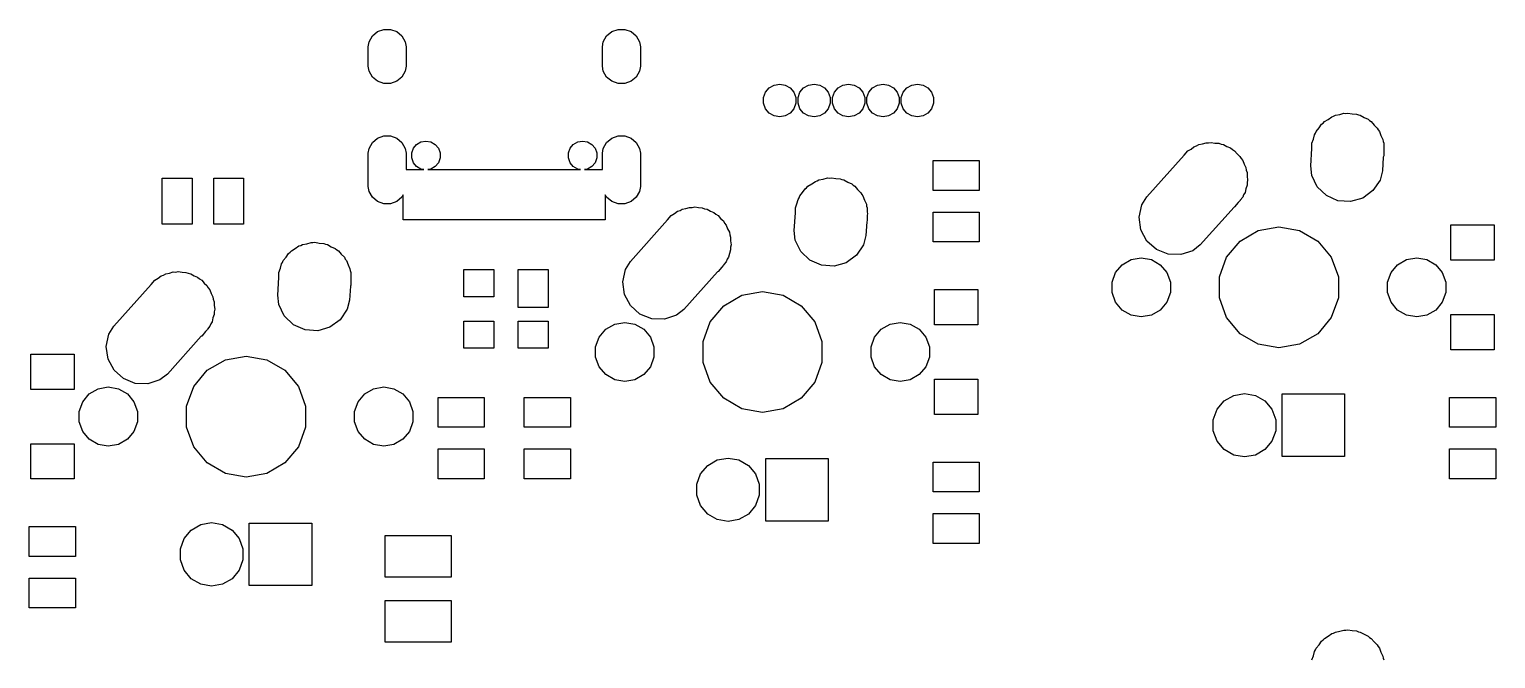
# Model space of a CAD drawing. Extents: x 31 to 333, y -143 to -29.
# Drawn here: x 201.6 to 255.6, y -51.8 to -28.6 of the extents above; entities that cross this region are included whole.
import ezdxf

# ---------------------------------------------------------------- set-up
doc = ezdxf.new("R2010")
doc.units = 0
doc.header["$MEASUREMENT"] = 0
doc.layers.add('BLACK', color=7, linetype='CONTINUOUS')

msp = doc.modelspace()

# ---------------------------------------------------------------- linework, layer by layer
at = {"layer": 'BLACK', "linetype": 'CONTINUOUS'}
for p, q in [((214.4, -28.6719), (214.632, -28.5875)), ((214.632, -28.5875), (214.878, -28.5875)), ((214.878, -28.5875), (215.11, -28.6719)), ((223.04, -28.6719), (223.272, -28.5875)), ((223.272, -28.5875), (223.518, -28.5875)), ((223.518, -28.5875), (223.75, -28.6719)), ((214.055, -29.2263), (214.087, -29.0444)), ((214.087, -29.0444), (214.21, -28.8306)), ((214.21, -28.8306), (214.4, -28.6719)), ((215.11, -28.6719), (215.3, -28.8306)), ((215.3, -28.8306), (215.423, -29.0444)), ((215.423, -29.0444), (215.455, -29.2263)), ((222.695, -29.2263), (222.727, -29.0444)), ((222.727, -29.0444), (222.85, -28.8306)), ((222.85, -28.8306), (223.04, -28.6719)), ((223.75, -28.6719), (223.94, -28.8306)), ((223.94, -28.8306), (224.063, -29.0444)), ((224.063, -29.0444), (224.095, -29.2263)), ((214.055, -29.9487), (214.055, -29.2263)), ((215.455, -29.2263), (215.455, -29.9487)), ((222.695, -29.9487), (222.695, -29.2263)), ((224.095, -29.2263), (224.095, -29.9487)), ((214.087, -30.1306), (214.055, -29.9487)), ((214.21, -30.3444), (214.087, -30.1306)), ((215.423, -30.1306), (215.3, -30.3444)), ((215.455, -29.9487), (215.423, -30.1306)), ((222.727, -30.1306), (222.695, -29.9487)), ((222.85, -30.3444), (222.727, -30.1306)), ((224.063, -30.1306), (223.94, -30.3444)), ((224.095, -29.9487), (224.063, -30.1306)), ((214.4, -30.5031), (214.21, -30.3444)), ((214.632, -30.5875), (214.4, -30.5031)), ((214.878, -30.5875), (214.632, -30.5875)), ((215.11, -30.5031), (214.878, -30.5875)), ((215.3, -30.3444), (215.11, -30.5031)), ((223.04, -30.5031), (222.85, -30.3444)), ((223.272, -30.5875), (223.04, -30.5031)), ((223.518, -30.5875), (223.272, -30.5875)), ((223.75, -30.5031), (223.518, -30.5875)), ((223.94, -30.3444), (223.75, -30.5031)), ((228.713, -30.9088), (228.847, -30.7484)), ((228.847, -30.7484), (229.029, -30.6437)), ((229.029, -30.6437), (229.235, -30.6074)), ((229.235, -30.6074), (229.441, -30.6437)), ((229.441, -30.6437), (229.623, -30.7484)), ((229.623, -30.7484), (229.757, -30.9088)), ((229.983, -30.9088), (230.117, -30.7484)), ((230.117, -30.7484), (230.299, -30.6437)), ((230.299, -30.6437), (230.505, -30.6074)), ((230.505, -30.6074), (230.711, -30.6437)), ((230.711, -30.6437), (230.893, -30.7484)), ((230.893, -30.7484), (231.027, -30.9088)), ((231.253, -30.9088), (231.387, -30.7484)), ((231.387, -30.7484), (231.569, -30.6437)), ((231.569, -30.6437), (231.775, -30.6074)), ((231.775, -30.6074), (231.981, -30.6437)), ((231.981, -30.6437), (232.163, -30.7484)), ((232.163, -30.7484), (232.297, -30.9088)), ((232.523, -30.9088), (232.657, -30.7484)), ((232.657, -30.7484), (232.839, -30.6437)), ((232.839, -30.6437), (233.045, -30.6074)), ((233.045, -30.6074), (233.251, -30.6437)), ((233.251, -30.6437), (233.433, -30.7484)), ((233.433, -30.7484), (233.567, -30.9088)), ((233.793, -30.9088), (233.927, -30.7484)), ((233.927, -30.7484), (234.109, -30.6437)), ((234.109, -30.6437), (234.315, -30.6074)), ((234.315, -30.6074), (234.521, -30.6437)), ((234.521, -30.6437), (234.703, -30.7484)), ((234.703, -30.7484), (234.837, -30.9088)), ((228.641, -31.1056), (228.713, -30.9088)), ((228.641, -31.3149), (228.641, -31.1056)), ((228.713, -31.5117), (228.641, -31.3149)), ((229.757, -30.9088), (229.829, -31.1056)), ((229.829, -31.3149), (229.757, -31.5117)), ((229.829, -31.1056), (229.829, -31.3149)), ((229.911, -31.1056), (229.983, -30.9088)), ((229.911, -31.3149), (229.911, -31.1056)), ((229.983, -31.5117), (229.911, -31.3149)), ((231.027, -30.9088), (231.099, -31.1056)), ((231.099, -31.3149), (231.027, -31.5117)), ((231.099, -31.1056), (231.099, -31.3149)), ((231.181, -31.1056), (231.253, -30.9088)), ((231.181, -31.3149), (231.181, -31.1056)), ((231.253, -31.5117), (231.181, -31.3149)), ((232.297, -30.9088), (232.369, -31.1056)), ((232.369, -31.3149), (232.297, -31.5117)), ((232.369, -31.1056), (232.369, -31.3149)), ((232.451, -31.1056), (232.523, -30.9088)), ((232.451, -31.3149), (232.451, -31.1056)), ((232.523, -31.5117), (232.451, -31.3149)), ((233.567, -30.9088), (233.639, -31.1056)), ((233.639, -31.3149), (233.567, -31.5117)), ((233.639, -31.1056), (233.639, -31.3149)), ((233.721, -31.1056), (233.793, -30.9088)), ((233.721, -31.3149), (233.721, -31.1056)), ((233.793, -31.5117), (233.721, -31.3149)), ((234.837, -30.9088), (234.909, -31.1056)), ((234.909, -31.3149), (234.837, -31.5117)), ((234.909, -31.1056), (234.909, -31.3149)), ((228.847, -31.6721), (228.713, -31.5117)), ((229.029, -31.7768), (228.847, -31.6721)), ((229.235, -31.8131), (229.029, -31.7768)), ((229.441, -31.7768), (229.235, -31.8131)), ((229.623, -31.6721), (229.441, -31.7768)), ((229.757, -31.5117), (229.623, -31.6721)), ((230.117, -31.6721), (229.983, -31.5117)), ((230.299, -31.7768), (230.117, -31.6721)), ((230.505, -31.8131), (230.299, -31.7768)), ((230.711, -31.7768), (230.505, -31.8131)), ((230.893, -31.6721), (230.711, -31.7768)), ((231.027, -31.5117), (230.893, -31.6721)), ((231.387, -31.6721), (231.253, -31.5117)), ((231.569, -31.7768), (231.387, -31.6721)), ((231.775, -31.8131), (231.569, -31.7768)), ((231.981, -31.7768), (231.775, -31.8131)), ((232.163, -31.6721), (231.981, -31.7768)), ((232.297, -31.5117), (232.163, -31.6721)), ((232.657, -31.6721), (232.523, -31.5117)), ((232.839, -31.7768), (232.657, -31.6721)), ((233.045, -31.8131), (232.839, -31.7768)), ((233.251, -31.7768), (233.045, -31.8131)), ((233.433, -31.6721), (233.251, -31.7768)), ((233.567, -31.5117), (233.433, -31.6721)), ((233.927, -31.6721), (233.793, -31.5117)), ((234.109, -31.7768), (233.927, -31.6721)), ((234.315, -31.8131), (234.109, -31.7768)), ((234.521, -31.7768), (234.315, -31.8131)), ((234.703, -31.6721), (234.521, -31.7768)), ((234.837, -31.5117), (234.703, -31.6721)), ((249.325, -31.9893), (249.467, -31.9076)), ((249.467, -31.9076), (249.599, -31.8113)), ((249.599, -31.8113), (249.668, -31.7915)), ((249.668, -31.7915), (249.73, -31.7557)), ((249.73, -31.7557), (249.891, -31.7273)), ((249.891, -31.7273), (250.048, -31.6821)), ((250.048, -31.6821), (250.119, -31.687)), ((250.119, -31.687), (250.19, -31.6746)), ((250.19, -31.6746), (250.351, -31.703)), ((250.351, -31.703), (250.514, -31.7142)), ((250.514, -31.7142), (250.58, -31.7433)), ((250.58, -31.7433), (250.65, -31.7557)), ((250.65, -31.7557), (250.792, -31.8375)), ((250.792, -31.8375), (250.941, -31.9039)), ((250.941, -31.9039), (250.993, -31.9535)), ((248.96, -32.4739), (249, -32.4145)), ((249, -32.4145), (249.025, -32.3473)), ((249.025, -32.3473), (249.13, -32.222)), ((249.13, -32.222), (249.221, -32.0863)), ((249.221, -32.0863), (249.279, -32.0442)), ((249.279, -32.0442), (249.325, -31.9893)), ((250.993, -31.9535), (251.055, -31.9893)), ((251.055, -31.9893), (251.16, -32.1146)), ((251.16, -32.1146), (251.278, -32.2281)), ((251.278, -32.2281), (251.309, -32.2924)), ((251.309, -32.2924), (251.355, -32.3473)), ((251.355, -32.3473), (251.411, -32.501)), ((214.055, -33.1563), (214.087, -32.9744)), ((214.087, -32.9744), (214.21, -32.7606)), ((214.21, -32.7606), (214.4, -32.6019)), ((214.4, -32.6019), (214.632, -32.5175)), ((214.632, -32.5175), (214.878, -32.5175)), ((214.878, -32.5175), (215.11, -32.6019)), ((215.11, -32.6019), (215.3, -32.7606)), ((215.3, -32.7606), (215.423, -32.9744)), ((215.423, -32.9744), (215.455, -33.1563)), ((215.66, -33.1449), (215.723, -32.971)), ((215.723, -32.971), (215.842, -32.8291)), ((215.842, -32.8291), (216.003, -32.7366)), ((216.003, -32.7366), (216.185, -32.7044)), ((216.185, -32.7044), (216.367, -32.7366)), ((216.367, -32.7366), (216.528, -32.8291)), ((216.528, -32.8291), (216.647, -32.971)), ((216.647, -32.971), (216.71, -33.1449)), ((221.44, -33.1449), (221.503, -32.971)), ((221.503, -32.971), (221.622, -32.8291)), ((221.622, -32.8291), (221.783, -32.7366)), ((221.783, -32.7366), (221.965, -32.7044)), ((221.965, -32.7044), (222.147, -32.7366)), ((222.147, -32.7366), (222.308, -32.8291)), ((222.308, -32.8291), (222.427, -32.971)), ((222.427, -32.971), (222.49, -33.1449)), ((222.695, -33.1563), (222.727, -32.9744)), ((222.727, -32.9744), (222.85, -32.7606)), ((222.85, -32.7606), (223.04, -32.6019)), ((223.04, -32.6019), (223.272, -32.5175)), ((223.272, -32.5175), (223.518, -32.5175)), ((223.518, -32.5175), (223.75, -32.6019)), ((223.75, -32.6019), (223.94, -32.7606)), ((223.94, -32.7606), (224.063, -32.9744)), ((224.063, -32.9744), (224.095, -33.1563)), ((244.406, -32.9994), (244.516, -32.9131)), ((244.516, -32.9131), (244.607, -32.8835)), ((244.607, -32.8835), (244.69, -32.8357)), ((244.69, -32.8357), (244.828, -32.8114)), ((244.828, -32.8114), (244.96, -32.768)), ((244.96, -32.768), (245.056, -32.7711)), ((245.056, -32.7711), (245.15, -32.7546)), ((245.15, -32.7546), (245.288, -32.7788)), ((245.288, -32.7788), (245.427, -32.7835)), ((245.427, -32.7835), (245.516, -32.8191)), ((245.516, -32.8191), (245.61, -32.8357)), ((245.61, -32.8357), (245.731, -32.9056)), ((245.731, -32.9056), (245.861, -32.9578)), ((245.861, -32.9578), (245.932, -33.0216)), ((248.82, -33.6245), (248.865, -32.9744)), ((248.865, -32.7864), (248.921, -32.6327)), ((248.865, -32.9744), (248.865, -32.7864)), ((248.921, -32.6327), (248.96, -32.4739)), ((251.411, -32.501), (251.483, -32.6479)), ((251.483, -32.6479), (251.491, -32.7191)), ((251.491, -32.7191), (251.515, -32.7864)), ((251.515, -32.7864), (251.515, -32.9499)), ((251.515, -32.9499), (251.52, -32.9955)), ((214.055, -34.3787), (214.055, -33.1563)), ((215.455, -33.1563), (215.455, -33.7575)), ((215.66, -33.3301), (215.66, -33.1449)), ((215.723, -33.504), (215.66, -33.3301)), ((215.842, -33.6459), (215.723, -33.504)), ((216.647, -33.504), (216.528, -33.6459)), ((216.71, -33.3301), (216.647, -33.504)), ((216.71, -33.1449), (216.71, -33.3301)), ((221.44, -33.3301), (221.44, -33.1449)), ((221.503, -33.504), (221.44, -33.3301)), ((221.622, -33.6459), (221.503, -33.504)), ((222.427, -33.504), (222.308, -33.6459)), ((222.49, -33.3301), (222.427, -33.504)), ((222.49, -33.1449), (222.49, -33.3301)), ((222.695, -33.7575), (222.695, -33.1563)), ((224.095, -33.1563), (224.095, -34.3787)), ((234.894, -34.525), (234.894, -33.425)), ((234.894, -33.425), (236.594, -33.425)), ((236.594, -33.425), (236.594, -34.525)), ((242.776, -34.7614), (244.149, -33.2315)), ((244.149, -33.2315), (244.285, -33.0693)), ((244.285, -33.0693), (244.406, -32.9994)), ((245.932, -33.0216), (246.015, -33.0693)), ((246.015, -33.0693), (246.105, -33.1764)), ((246.105, -33.1764), (246.209, -33.2698)), ((246.209, -33.2698), (246.254, -33.3541)), ((246.254, -33.3541), (246.315, -33.4273)), ((246.315, -33.4273), (246.363, -33.5587)), ((251.499, -33.2976), (251.464, -33.8068)), ((251.515, -33.2536), (251.499, -33.2976)), ((251.52, -32.9955), (251.515, -33.0656)), ((251.515, -33.0656), (251.515, -33.2536)), ((206.462, -35.775), (206.462, -34.075)), ((206.462, -34.075), (207.562, -34.075)), ((207.562, -34.075), (207.562, -35.775)), ((208.362, -35.775), (208.362, -34.075)), ((208.362, -34.075), (209.462, -34.075)), ((209.462, -34.075), (209.462, -35.775)), ((215.455, -33.7575), (216.111, -33.7575)), ((216.003, -33.7384), (215.842, -33.6459)), ((216.111, -33.7575), (216.003, -33.7384)), ((216.367, -33.7384), (216.259, -33.7575)), ((216.259, -33.7575), (221.891, -33.7575)), ((216.528, -33.6459), (216.367, -33.7384)), ((221.783, -33.7384), (221.622, -33.6459)), ((221.891, -33.7575), (221.783, -33.7384)), ((222.147, -33.7384), (222.039, -33.7575)), ((222.039, -33.7575), (222.695, -33.7575)), ((222.308, -33.6459), (222.147, -33.7384)), ((230.841, -34.1085), (230.998, -34.0633)), ((230.998, -34.0633), (231.069, -34.0682)), ((231.069, -34.0682), (231.14, -34.0558)), ((231.14, -34.0558), (231.301, -34.0842)), ((246.363, -33.5587), (246.429, -33.682)), ((246.429, -33.682), (246.442, -33.7766)), ((246.442, -33.7766), (246.475, -33.8664)), ((246.475, -33.8664), (246.475, -34.0062)), ((246.475, -34.0062), (246.495, -34.1446)), ((248.857, -33.9721), (248.82, -33.6245)), ((249.062, -34.3919), (248.857, -33.9721)), ((251.464, -33.8068), (251.38, -34.1461)), ((214.087, -34.5606), (214.055, -34.3787)), ((214.21, -34.7744), (214.087, -34.5606)), ((224.063, -34.5606), (223.94, -34.7744)), ((224.095, -34.3787), (224.063, -34.5606)), ((229.975, -34.7285), (230.08, -34.6032)), ((230.08, -34.6032), (230.171, -34.4676)), ((230.171, -34.4676), (230.229, -34.4254)), ((230.229, -34.4254), (230.275, -34.3706)), ((230.275, -34.3706), (230.417, -34.2888)), ((230.417, -34.2888), (230.549, -34.1925)), ((230.549, -34.1925), (230.618, -34.1727)), ((230.618, -34.1727), (230.68, -34.1369)), ((230.68, -34.1369), (230.841, -34.1085)), ((231.301, -34.0842), (231.464, -34.0955)), ((231.464, -34.0955), (231.53, -34.1245)), ((231.53, -34.1245), (231.6, -34.1369)), ((231.6, -34.1369), (231.742, -34.2187)), ((231.742, -34.2187), (231.891, -34.2851)), ((231.891, -34.2851), (231.943, -34.3348)), ((231.943, -34.3348), (232.005, -34.3706)), ((232.005, -34.3706), (232.11, -34.4959)), ((232.11, -34.4959), (232.228, -34.6094)), ((232.228, -34.6094), (232.259, -34.6737)), ((236.594, -34.525), (234.894, -34.525)), ((246.398, -34.6018), (246.348, -34.683)), ((246.427, -34.465), (246.398, -34.6018)), ((246.475, -34.3336), (246.427, -34.465)), ((246.495, -34.1446), (246.475, -34.2381)), ((246.475, -34.2381), (246.475, -34.3336)), ((249.399, -34.7161), (249.062, -34.3919)), ((251.119, -34.5337), (250.741, -34.8087)), ((251.38, -34.1461), (251.119, -34.5337)), ((214.4, -34.9331), (214.21, -34.7744)), ((214.632, -35.0175), (214.4, -34.9331)), ((214.878, -35.0175), (214.632, -35.0175)), ((215.11, -34.9331), (214.878, -35.0175)), ((215.3, -34.7744), (215.11, -34.9331)), ((215.35, -34.6869), (215.3, -34.7744)), ((215.35, -35.6075), (215.35, -34.6869)), ((222.85, -34.7744), (222.8, -34.6869)), ((222.8, -34.6869), (222.8, -35.6075)), ((223.04, -34.9331), (222.85, -34.7744)), ((223.272, -35.0175), (223.04, -34.9331)), ((223.518, -35.0175), (223.272, -35.0175)), ((223.75, -34.9331), (223.518, -35.0175)), ((223.94, -34.7744), (223.75, -34.9331)), ((225.778, -35.1927), (225.91, -35.1492)), ((225.91, -35.1492), (226.006, -35.1524)), ((226.006, -35.1524), (226.1, -35.1358)), ((226.1, -35.1358), (226.238, -35.1601)), ((229.815, -35.1676), (229.871, -35.0139)), ((229.871, -35.0139), (229.91, -34.8552)), ((229.91, -34.8552), (229.95, -34.7958)), ((229.95, -34.7958), (229.975, -34.7285)), ((232.259, -34.6737), (232.305, -34.7285)), ((232.305, -34.7285), (232.361, -34.8822)), ((232.361, -34.8822), (232.433, -35.0292)), ((232.433, -35.0292), (232.441, -35.1003)), ((232.441, -35.1003), (232.465, -35.1676)), ((242.495, -35.5154), (242.592, -35.0582)), ((242.592, -35.0582), (242.776, -34.7614)), ((245.995, -35.142), (244.749, -36.5312)), ((246.015, -35.1307), (245.995, -35.142)), ((246.151, -34.9686), (246.015, -35.1307)), ((246.214, -34.8986), (246.151, -34.9686)), ((246.225, -34.8798), (246.214, -34.8986)), ((246.315, -34.7727), (246.225, -34.8798)), ((246.348, -34.683), (246.315, -34.7727)), ((249.826, -34.9058), (249.399, -34.7161)), ((250.292, -34.9379), (249.826, -34.9058)), ((250.741, -34.8087), (250.292, -34.9379)), ((222.8, -35.6075), (215.35, -35.6075)), ((223.726, -37.1426), (225.099, -35.6127)), ((225.099, -35.6127), (225.235, -35.4506)), ((225.235, -35.4506), (225.356, -35.3807)), ((225.356, -35.3807), (225.466, -35.2944)), ((225.466, -35.2944), (225.557, -35.2647)), ((225.557, -35.2647), (225.64, -35.2169)), ((225.64, -35.2169), (225.778, -35.1927)), ((226.238, -35.1601), (226.377, -35.1647)), ((226.377, -35.1647), (226.466, -35.2004)), ((226.466, -35.2004), (226.56, -35.2169)), ((226.56, -35.2169), (226.681, -35.2869)), ((226.681, -35.2869), (226.811, -35.339)), ((226.811, -35.339), (226.882, -35.4028)), ((226.882, -35.4028), (226.965, -35.4506)), ((226.965, -35.4506), (227.055, -35.5577)), ((227.055, -35.5577), (227.159, -35.6511)), ((227.159, -35.6511), (227.204, -35.7354)), ((229.77, -36.0057), (229.815, -35.3556)), ((229.815, -35.3556), (229.815, -35.1676)), ((232.449, -35.6788), (232.414, -36.1881)), ((232.465, -35.6349), (232.449, -35.6788)), ((232.465, -35.1676), (232.465, -35.3312)), ((232.465, -35.3312), (232.47, -35.3768)), ((232.47, -35.3768), (232.465, -35.4469)), ((232.465, -35.4469), (232.465, -35.6349)), ((234.894, -36.425), (234.894, -35.325)), ((234.894, -35.325), (236.594, -35.325)), ((236.594, -35.325), (236.594, -36.425)), ((242.561, -35.978), (242.495, -35.5154)), ((207.562, -35.775), (206.462, -35.775)), ((209.462, -35.775), (208.362, -35.775)), ((227.204, -35.7354), (227.265, -35.8085)), ((227.265, -35.8085), (227.313, -35.9399)), ((227.313, -35.9399), (227.379, -36.0633)), ((227.379, -36.0633), (227.392, -36.1578)), ((227.392, -36.1578), (227.425, -36.2476)), ((229.807, -36.3533), (229.77, -36.0057)), ((232.414, -36.1881), (232.33, -36.5273)), ((242.781, -36.3902), (242.561, -35.978)), ((246.218, -36.3934), (246.888, -36.0066)), ((246.888, -36.0066), (247.65, -35.8723)), ((247.65, -35.8723), (248.412, -36.0066)), ((248.412, -36.0066), (249.082, -36.3934)), ((253.994, -37.1), (253.994, -35.8)), ((253.994, -35.8), (255.594, -35.8)), ((255.594, -35.8), (255.594, -37.1)), ((211.179, -36.8067), (211.225, -36.7518)), ((211.225, -36.7518), (211.367, -36.6701)), ((211.367, -36.6701), (211.499, -36.5738)), ((211.499, -36.5738), (211.568, -36.554)), ((211.568, -36.554), (211.63, -36.5182)), ((211.63, -36.5182), (211.791, -36.4898)), ((211.791, -36.4898), (211.948, -36.4446)), ((211.948, -36.4446), (212.019, -36.4495)), ((212.019, -36.4495), (212.09, -36.4371)), ((212.09, -36.4371), (212.251, -36.4655)), ((212.251, -36.4655), (212.414, -36.4767)), ((212.414, -36.4767), (212.48, -36.5058)), ((212.48, -36.5058), (212.55, -36.5182)), ((212.55, -36.5182), (212.692, -36.6)), ((212.692, -36.6), (212.841, -36.6664)), ((212.841, -36.6664), (212.893, -36.716)), ((212.893, -36.716), (212.955, -36.7518)), ((212.955, -36.7518), (213.06, -36.8771)), ((227.425, -36.7149), (227.377, -36.8463)), ((227.425, -36.2476), (227.425, -36.3874)), ((227.425, -36.3874), (227.445, -36.5259)), ((227.445, -36.5259), (227.425, -36.6194)), ((227.425, -36.6194), (227.425, -36.7149)), ((230.012, -36.7731), (229.807, -36.3533)), ((230.349, -37.0974), (230.012, -36.7731)), ((232.33, -36.5273), (232.069, -36.9149)), ((236.594, -36.425), (234.894, -36.425)), ((243.129, -36.7022), (242.781, -36.3902)), ((243.563, -36.8765), (243.129, -36.7022)), ((244.474, -36.7469), (244.03, -36.892)), ((244.749, -36.5312), (244.474, -36.7469)), ((245.721, -36.9861), (246.218, -36.3934)), ((249.082, -36.3934), (249.579, -36.9861)), ((210.821, -37.3952), (210.86, -37.2364)), ((210.86, -37.2364), (210.9, -37.1771)), ((210.9, -37.1771), (210.925, -37.1098)), ((210.925, -37.1098), (211.03, -36.9845)), ((211.03, -36.9845), (211.121, -36.8488)), ((211.121, -36.8488), (211.179, -36.8067)), ((213.06, -36.8771), (213.178, -36.9906)), ((213.178, -36.9906), (213.209, -37.0549)), ((213.209, -37.0549), (213.255, -37.1098)), ((213.255, -37.1098), (213.311, -37.2635)), ((213.311, -37.2635), (213.383, -37.4104)), ((223.542, -37.4394), (223.726, -37.1426)), ((227.164, -37.2799), (227.101, -37.3498)), ((227.175, -37.2611), (227.164, -37.2799)), ((227.265, -37.154), (227.175, -37.2611)), ((227.298, -37.0642), (227.265, -37.154)), ((227.348, -36.9831), (227.298, -37.0642)), ((227.377, -36.8463), (227.348, -36.9831)), ((230.776, -37.287), (230.349, -37.0974)), ((231.242, -37.3192), (230.776, -37.287)), ((231.691, -37.19), (231.242, -37.3192)), ((232.069, -36.9149), (231.691, -37.19)), ((241.625, -37.5542), (241.868, -37.2638)), ((241.868, -37.2638), (242.197, -37.0742)), ((242.197, -37.0742), (242.57, -37.0084)), ((242.57, -37.0084), (242.943, -37.0742)), ((242.943, -37.0742), (243.272, -37.2638)), ((243.272, -37.2638), (243.515, -37.5542)), ((244.03, -36.892), (243.563, -36.8765)), ((245.456, -37.7132), (245.721, -36.9861)), ((249.579, -36.9861), (249.844, -37.7132)), ((251.785, -37.5542), (252.028, -37.2638)), ((252.028, -37.2638), (252.357, -37.0742)), ((252.357, -37.0742), (252.73, -37.0084)), ((252.73, -37.0084), (253.103, -37.0742)), ((253.103, -37.0742), (253.432, -37.2638)), ((253.432, -37.2638), (253.675, -37.5542)), ((255.594, -37.1), (253.994, -37.1)), ((206.049, -37.994), (206.185, -37.8318)), ((206.185, -37.8318), (206.306, -37.7619)), ((206.306, -37.7619), (206.416, -37.6756)), ((206.416, -37.6756), (206.507, -37.646)), ((206.507, -37.646), (206.59, -37.5982)), ((206.59, -37.5982), (206.728, -37.5739)), ((206.728, -37.5739), (206.86, -37.5305)), ((206.86, -37.5305), (206.956, -37.5337)), ((206.956, -37.5337), (207.05, -37.5171)), ((207.05, -37.5171), (207.188, -37.5413)), ((207.188, -37.5413), (207.327, -37.546)), ((207.327, -37.546), (207.416, -37.5816)), ((207.416, -37.5816), (207.51, -37.5982)), ((207.51, -37.5982), (207.631, -37.6681)), ((207.631, -37.6681), (207.761, -37.7203)), ((207.761, -37.7203), (207.832, -37.7841)), ((207.832, -37.7841), (207.915, -37.8318)), ((207.915, -37.8318), (208.005, -37.9389)), ((210.72, -38.387), (210.765, -37.7369)), ((210.765, -37.5489), (210.821, -37.3952)), ((210.765, -37.7369), (210.765, -37.5489)), ((213.383, -37.4104), (213.391, -37.4816)), ((213.391, -37.4816), (213.415, -37.5489)), ((213.415, -37.5489), (213.415, -37.7124)), ((213.415, -37.7124), (213.42, -37.758)), ((213.42, -37.758), (213.415, -37.8281)), ((213.415, -37.8281), (213.415, -38.0161)), ((217.588, -38.4438), (217.588, -37.4438)), ((217.588, -37.4438), (218.688, -37.4438)), ((218.688, -37.4438), (218.688, -38.4438)), ((219.588, -38.8438), (219.588, -37.4438)), ((219.588, -37.4438), (220.688, -37.4438)), ((220.688, -37.4438), (220.688, -38.8438)), ((223.445, -37.8966), (223.542, -37.4394)), ((226.945, -37.5232), (225.699, -38.9124)), ((226.965, -37.5119), (226.945, -37.5232)), ((227.101, -37.3498), (226.965, -37.5119)), ((241.495, -37.9104), (241.625, -37.5542)), ((243.515, -37.5542), (243.645, -37.9104)), ((245.456, -38.4868), (245.456, -37.7132)), ((249.844, -37.7132), (249.844, -38.4868)), ((251.655, -37.9104), (251.785, -37.5542)), ((253.675, -37.5542), (253.805, -37.9104)), ((204.676, -39.5239), (206.049, -37.994)), ((208.005, -37.9389), (208.109, -38.0323)), ((208.109, -38.0323), (208.154, -38.1166)), ((208.154, -38.1166), (208.215, -38.1898)), ((208.215, -38.1898), (208.263, -38.3212)), ((208.263, -38.3212), (208.329, -38.4445)), ((210.757, -38.7346), (210.72, -38.387)), ((213.399, -38.0601), (213.364, -38.5693)), ((213.415, -38.0161), (213.399, -38.0601)), ((223.511, -38.3592), (223.445, -37.8966)), ((223.731, -38.7714), (223.511, -38.3592)), ((227.168, -38.7747), (227.838, -38.3879)), ((227.838, -38.3879), (228.6, -38.2535)), ((228.6, -38.2535), (229.362, -38.3879)), ((229.362, -38.3879), (230.032, -38.7747)), ((234.944, -39.4812), (234.944, -38.1812)), ((234.944, -38.1812), (236.544, -38.1812)), ((236.544, -38.1812), (236.544, -39.4812)), ((241.495, -38.2896), (241.495, -37.9104)), ((241.625, -38.6458), (241.495, -38.2896)), ((243.645, -38.2896), (243.515, -38.6458)), ((243.645, -37.9104), (243.645, -38.2896)), ((251.655, -38.2896), (251.655, -37.9104)), ((251.785, -38.6458), (251.655, -38.2896)), ((253.805, -38.2896), (253.675, -38.6458)), ((253.805, -37.9104), (253.805, -38.2896)), ((208.329, -38.4445), (208.342, -38.5391)), ((208.342, -38.5391), (208.375, -38.6289)), ((208.375, -38.6289), (208.375, -38.7687)), ((208.375, -38.7687), (208.395, -38.9071)), ((208.395, -38.9071), (208.375, -39.0006)), ((210.962, -39.1544), (210.757, -38.7346)), ((213.28, -38.9086), (213.019, -39.2962)), ((213.364, -38.5693), (213.28, -38.9086)), ((218.688, -38.4438), (217.588, -38.4438)), ((220.688, -38.8438), (219.588, -38.8438)), ((224.079, -39.0835), (223.731, -38.7714)), ((225.699, -38.9124), (225.424, -39.1281)), ((226.671, -39.3674), (227.168, -38.7747)), ((230.032, -38.7747), (230.529, -39.3674)), ((241.868, -38.9362), (241.625, -38.6458)), ((242.197, -39.1258), (241.868, -38.9362)), ((243.272, -38.9362), (242.943, -39.1258)), ((243.515, -38.6458), (243.272, -38.9362)), ((245.721, -39.2139), (245.456, -38.4868)), ((249.844, -38.4868), (249.579, -39.2139)), ((252.028, -38.9362), (251.785, -38.6458)), ((252.357, -39.1258), (252.028, -38.9362)), ((253.432, -38.9362), (253.103, -39.1258)), ((253.675, -38.6458), (253.432, -38.9362)), ((208.248, -39.4455), (208.215, -39.5352)), ((208.298, -39.3643), (208.248, -39.4455)), ((208.327, -39.2275), (208.298, -39.3643)), ((208.375, -39.0961), (208.327, -39.2275)), ((208.375, -39.0006), (208.375, -39.0961)), ((211.299, -39.4786), (210.962, -39.1544)), ((211.726, -39.6683), (211.299, -39.4786)), ((213.019, -39.2962), (212.641, -39.5712)), ((217.588, -40.3438), (217.588, -39.3438)), ((217.588, -39.3438), (218.688, -39.3438)), ((218.688, -39.3438), (218.688, -40.3438)), ((219.588, -40.3438), (219.588, -39.3438)), ((219.588, -39.3438), (220.688, -39.3438)), ((220.688, -39.3438), (220.688, -40.3438)), ((222.818, -39.645), (223.147, -39.4555)), ((223.147, -39.4555), (223.52, -39.3897)), ((223.52, -39.3897), (223.893, -39.4555)), ((223.893, -39.4555), (224.222, -39.645)), ((224.513, -39.2578), (224.079, -39.0835)), ((224.98, -39.2733), (224.513, -39.2578)), ((225.424, -39.1281), (224.98, -39.2733)), ((226.406, -40.0944), (226.671, -39.3674)), ((230.529, -39.3674), (230.794, -40.0944)), ((232.978, -39.645), (233.307, -39.4555)), ((233.307, -39.4555), (233.68, -39.3897)), ((233.68, -39.3897), (234.053, -39.4555)), ((234.053, -39.4555), (234.382, -39.645)), ((236.544, -39.4812), (234.944, -39.4812)), ((242.57, -39.1916), (242.197, -39.1258)), ((242.943, -39.1258), (242.57, -39.1916)), ((246.218, -39.8066), (245.721, -39.2139)), ((249.579, -39.2139), (249.082, -39.8066)), ((252.73, -39.1916), (252.357, -39.1258)), ((253.103, -39.1258), (252.73, -39.1916)), ((253.994, -40.4), (253.994, -39.1)), ((253.994, -39.1), (255.594, -39.1)), ((255.594, -39.1), (255.594, -40.4)), ((204.395, -40.2779), (204.492, -39.8207)), ((204.492, -39.8207), (204.676, -39.5239)), ((207.895, -39.9045), (206.649, -41.2937)), ((207.915, -39.8932), (207.895, -39.9045)), ((208.051, -39.7311), (207.915, -39.8932)), ((208.114, -39.6611), (208.051, -39.7311)), ((208.125, -39.6423), (208.114, -39.6611)), ((208.215, -39.5352), (208.125, -39.6423)), ((212.192, -39.7004), (211.726, -39.6683)), ((212.641, -39.5712), (212.192, -39.7004)), ((222.445, -40.2917), (222.575, -39.9355)), ((222.575, -39.9355), (222.818, -39.645)), ((224.222, -39.645), (224.465, -39.9355)), ((224.465, -39.9355), (224.595, -40.2917)), ((232.605, -40.2917), (232.735, -39.9355)), ((232.735, -39.9355), (232.978, -39.645)), ((234.382, -39.645), (234.625, -39.9355)), ((234.625, -39.9355), (234.755, -40.2917)), ((246.888, -40.1934), (246.218, -39.8066)), ((249.082, -39.8066), (248.412, -40.1934)), ((201.606, -41.8625), (201.606, -40.5625)), ((201.606, -40.5625), (203.206, -40.5625)), ((203.206, -40.5625), (203.206, -41.8625)), ((204.461, -40.7405), (204.395, -40.2779)), ((218.688, -40.3438), (217.588, -40.3438)), ((220.688, -40.3438), (219.588, -40.3438)), ((222.445, -40.6708), (222.445, -40.2917)), ((224.595, -40.2917), (224.595, -40.6708)), ((226.406, -40.8681), (226.406, -40.0944)), ((230.794, -40.0944), (230.794, -40.8681)), ((232.605, -40.6708), (232.605, -40.2917)), ((234.755, -40.2917), (234.755, -40.6708)), ((247.65, -40.3277), (246.888, -40.1934)), ((248.412, -40.1934), (247.65, -40.3277)), ((255.594, -40.4), (253.994, -40.4)), ((204.681, -41.1527), (204.461, -40.7405)), ((208.118, -41.1559), (208.788, -40.7691)), ((208.788, -40.7691), (209.55, -40.6348)), ((209.55, -40.6348), (210.312, -40.7691)), ((210.312, -40.7691), (210.982, -41.1559)), ((222.575, -41.027), (222.445, -40.6708)), ((222.818, -41.3175), (222.575, -41.027)), ((224.465, -41.027), (224.222, -41.3175)), ((224.595, -40.6708), (224.465, -41.027)), ((226.671, -41.5951), (226.406, -40.8681)), ((230.794, -40.8681), (230.529, -41.5951)), ((232.735, -41.027), (232.605, -40.6708)), ((232.978, -41.3175), (232.735, -41.027)), ((234.625, -41.027), (234.382, -41.3175)), ((234.755, -40.6708), (234.625, -41.027)), ((205.029, -41.4647), (204.681, -41.1527)), ((205.463, -41.639), (205.029, -41.4647)), ((205.93, -41.6545), (205.463, -41.639)), ((206.374, -41.5094), (205.93, -41.6545)), ((206.649, -41.2937), (206.374, -41.5094)), ((207.621, -41.7486), (208.118, -41.1559)), ((210.982, -41.1559), (211.479, -41.7486)), ((223.147, -41.507), (222.818, -41.3175)), ((223.52, -41.5728), (223.147, -41.507)), ((223.893, -41.507), (223.52, -41.5728)), ((224.222, -41.3175), (223.893, -41.507)), ((227.168, -42.1878), (226.671, -41.5951)), ((230.529, -41.5951), (230.032, -42.1878)), ((233.307, -41.507), (232.978, -41.3175)), ((233.68, -41.5728), (233.307, -41.507)), ((234.053, -41.507), (233.68, -41.5728)), ((234.382, -41.3175), (234.053, -41.507)), ((234.944, -42.7812), (234.944, -41.4812)), ((234.944, -41.4812), (236.544, -41.4812)), ((236.544, -41.4812), (236.544, -42.7812)), ((203.206, -41.8625), (201.606, -41.8625)), ((203.525, -42.3167), (203.768, -42.0263)), ((203.768, -42.0263), (204.097, -41.8367)), ((204.097, -41.8367), (204.47, -41.7709)), ((204.47, -41.7709), (204.843, -41.8367)), ((204.843, -41.8367), (205.172, -42.0263)), ((205.172, -42.0263), (205.415, -42.3167)), ((207.356, -42.4757), (207.621, -41.7486)), ((211.479, -41.7486), (211.744, -42.4757)), ((213.685, -42.3167), (213.928, -42.0263)), ((213.928, -42.0263), (214.257, -41.8367)), ((214.257, -41.8367), (214.63, -41.7709)), ((214.63, -41.7709), (215.003, -41.8367)), ((215.003, -41.8367), (215.332, -42.0263)), ((215.332, -42.0263), (215.575, -42.3167)), ((216.637, -43.2563), (216.637, -42.1562)), ((216.637, -42.1562), (218.337, -42.1562)), ((218.337, -42.1562), (218.337, -43.2563)), ((219.812, -43.2563), (219.812, -42.1562)), ((219.812, -42.1562), (221.512, -42.1562)), ((221.512, -42.1562), (221.512, -43.2563)), ((227.838, -42.5746), (227.168, -42.1878)), ((230.032, -42.1878), (229.362, -42.5746)), ((245.628, -42.2835), (245.98, -42.0803)), ((245.98, -42.0803), (246.38, -42.0097)), ((246.38, -42.0097), (246.78, -42.0803)), ((246.78, -42.0803), (247.132, -42.2835)), ((247.767, -44.3325), (247.767, -42.0275)), ((247.767, -42.0275), (250.072, -42.0275)), ((250.072, -42.0275), (250.072, -44.3325)), ((253.944, -43.2563), (253.944, -42.1562)), ((253.944, -42.1562), (255.644, -42.1562)), ((255.644, -42.1562), (255.644, -43.2563)), ((203.395, -42.6729), (203.525, -42.3167)), ((203.395, -43.0521), (203.395, -42.6729)), ((205.415, -42.3167), (205.545, -42.6729)), ((205.545, -42.6729), (205.545, -43.0521)), ((207.356, -43.2493), (207.356, -42.4757)), ((211.744, -42.4757), (211.744, -43.2493)), ((213.555, -42.6729), (213.685, -42.3167)), ((213.555, -43.0521), (213.555, -42.6729)), ((215.575, -42.3167), (215.705, -42.6729)), ((215.705, -42.6729), (215.705, -43.0521)), ((228.6, -42.709), (227.838, -42.5746)), ((229.362, -42.5746), (228.6, -42.709)), ((245.227, -42.9768), (245.367, -42.5949)), ((245.367, -42.5949), (245.628, -42.2835)), ((247.132, -42.2835), (247.393, -42.5949)), ((247.393, -42.5949), (247.532, -42.9768)), ((203.525, -43.4083), (203.395, -43.0521)), ((205.545, -43.0521), (205.415, -43.4083)), ((207.621, -43.9764), (207.356, -43.2493)), ((211.744, -43.2493), (211.479, -43.9764)), ((213.685, -43.4083), (213.555, -43.0521)), ((215.705, -43.0521), (215.575, -43.4083)), ((218.337, -43.2563), (216.637, -43.2563)), ((221.512, -43.2563), (219.812, -43.2563)), ((236.544, -42.7812), (234.944, -42.7812)), ((245.227, -43.3832), (245.227, -42.9768)), ((247.532, -42.9768), (247.532, -43.3832)), ((255.644, -43.2563), (253.944, -43.2563)), ((203.768, -43.6987), (203.525, -43.4083)), ((204.097, -43.8883), (203.768, -43.6987)), ((205.172, -43.6987), (204.843, -43.8883)), ((205.415, -43.4083), (205.172, -43.6987)), ((213.928, -43.6987), (213.685, -43.4083)), ((214.257, -43.8883), (213.928, -43.6987)), ((215.332, -43.6987), (215.003, -43.8883)), ((215.575, -43.4083), (215.332, -43.6987)), ((245.367, -43.7651), (245.227, -43.3832)), ((245.628, -44.0765), (245.367, -43.7651)), ((247.393, -43.7651), (247.132, -44.0765)), ((247.532, -43.3832), (247.393, -43.7651)), ((201.606, -45.1625), (201.606, -43.8625)), ((201.606, -43.8625), (203.206, -43.8625)), ((203.206, -43.8625), (203.206, -45.1625)), ((204.47, -43.9541), (204.097, -43.8883)), ((204.843, -43.8883), (204.47, -43.9541)), ((208.118, -44.5691), (207.621, -43.9764)), ((211.479, -43.9764), (210.982, -44.5691)), ((214.63, -43.9541), (214.257, -43.8883)), ((215.003, -43.8883), (214.63, -43.9541)), ((216.637, -45.1562), (216.637, -44.0562)), ((216.637, -44.0562), (218.337, -44.0562)), ((218.337, -44.0562), (218.337, -45.1562)), ((219.812, -45.1562), (219.812, -44.0562)), ((219.812, -44.0562), (221.512, -44.0562)), ((221.512, -44.0562), (221.512, -45.1562)), ((245.98, -44.2797), (245.628, -44.0765)), ((246.38, -44.3503), (245.98, -44.2797)), ((246.78, -44.2797), (246.38, -44.3503)), ((247.132, -44.0765), (246.78, -44.2797)), ((250.072, -44.3325), (247.767, -44.3325)), ((253.944, -45.1562), (253.944, -44.0562)), ((253.944, -44.0562), (255.644, -44.0562)), ((255.644, -44.0562), (255.644, -45.1562)), ((208.788, -44.9559), (208.118, -44.5691)), ((210.982, -44.5691), (210.312, -44.9559)), ((226.317, -44.9761), (226.578, -44.6648)), ((226.578, -44.6648), (226.93, -44.4615)), ((226.93, -44.4615), (227.33, -44.391)), ((227.33, -44.391), (227.73, -44.4615)), ((227.73, -44.4615), (228.082, -44.6648)), ((228.082, -44.6648), (228.343, -44.9761)), ((228.718, -46.7137), (228.718, -44.4087)), ((228.718, -44.4087), (231.022, -44.4087)), ((231.022, -44.4087), (231.022, -46.7137)), ((234.894, -45.6375), (234.894, -44.5375)), ((234.894, -44.5375), (236.594, -44.5375)), ((236.594, -44.5375), (236.594, -45.6375)), ((203.206, -45.1625), (201.606, -45.1625)), ((209.55, -45.0902), (208.788, -44.9559)), ((210.312, -44.9559), (209.55, -45.0902)), ((218.337, -45.1562), (216.637, -45.1562)), ((221.512, -45.1562), (219.812, -45.1562)), ((226.177, -45.358), (226.317, -44.9761)), ((226.177, -45.7645), (226.177, -45.358)), ((228.343, -44.9761), (228.482, -45.358)), ((228.482, -45.358), (228.482, -45.7645)), ((255.644, -45.1562), (253.944, -45.1562)), ((226.317, -46.1464), (226.177, -45.7645)), ((228.482, -45.7645), (228.343, -46.1464)), ((236.594, -45.6375), (234.894, -45.6375)), ((226.578, -46.4577), (226.317, -46.1464)), ((226.93, -46.661), (226.578, -46.4577)), ((228.082, -46.4577), (227.73, -46.661)), ((228.343, -46.1464), (228.082, -46.4577)), ((234.894, -47.5375), (234.894, -46.4375)), ((234.894, -46.4375), (236.594, -46.4375)), ((236.594, -46.4375), (236.594, -47.5375)), ((201.556, -48.0187), (201.556, -46.9187)), ((201.556, -46.9187), (203.256, -46.9187)), ((203.256, -46.9187), (203.256, -48.0187)), ((207.267, -47.3574), (207.528, -47.046)), ((207.528, -47.046), (207.88, -46.8428)), ((207.88, -46.8428), (208.28, -46.7722)), ((208.28, -46.7722), (208.68, -46.8428)), ((208.68, -46.8428), (209.032, -47.046)), ((209.032, -47.046), (209.293, -47.3574)), ((209.667, -49.095), (209.667, -46.79)), ((209.667, -46.79), (211.972, -46.79)), ((211.972, -46.79), (211.972, -49.095)), ((227.33, -46.7315), (226.93, -46.661)), ((227.73, -46.661), (227.33, -46.7315)), ((231.022, -46.7137), (228.718, -46.7137)), ((207.127, -47.7393), (207.267, -47.3574)), ((209.293, -47.3574), (209.433, -47.7393)), ((214.685, -48.7825), (214.685, -47.2425)), ((214.685, -47.2425), (217.115, -47.2425)), ((217.115, -47.2425), (217.115, -48.7825)), ((236.594, -47.5375), (234.894, -47.5375)), ((203.256, -48.0187), (201.556, -48.0187)), ((207.127, -48.1457), (207.127, -47.7393)), ((209.433, -47.7393), (209.433, -48.1457)), ((207.267, -48.5276), (207.127, -48.1457)), ((207.528, -48.839), (207.267, -48.5276)), ((209.293, -48.5276), (209.032, -48.839)), ((209.433, -48.1457), (209.293, -48.5276)), ((201.556, -49.9187), (201.556, -48.8187)), ((201.556, -48.8187), (203.256, -48.8187)), ((203.256, -48.8187), (203.256, -49.9187)), ((207.88, -49.0422), (207.528, -48.839)), ((208.28, -49.1128), (207.88, -49.0422)), ((208.68, -49.0422), (208.28, -49.1128)), ((209.032, -48.839), (208.68, -49.0422)), ((211.972, -49.095), (209.667, -49.095)), ((217.115, -48.7825), (214.685, -48.7825)), ((214.685, -51.1825), (214.685, -49.6425)), ((214.685, -49.6425), (217.115, -49.6425)), ((217.115, -49.6425), (217.115, -51.1825)), ((203.256, -49.9187), (201.556, -49.9187)), ((249.599, -50.8613), (249.668, -50.8415)), ((249.668, -50.8415), (249.73, -50.8057)), ((249.73, -50.8057), (249.891, -50.7773)), ((249.891, -50.7773), (250.048, -50.7321)), ((250.048, -50.7321), (250.119, -50.737)), ((250.119, -50.737), (250.19, -50.7246)), ((250.19, -50.7246), (250.351, -50.753)), ((250.351, -50.753), (250.514, -50.7642)), ((250.514, -50.7642), (250.58, -50.7933)), ((250.58, -50.7933), (250.65, -50.8057)), ((250.65, -50.8057), (250.792, -50.8875)), ((217.115, -51.1825), (214.685, -51.1825)), ((249.025, -51.3973), (249.13, -51.272)), ((249.13, -51.272), (249.221, -51.1363)), ((249.221, -51.1363), (249.279, -51.0942)), ((249.279, -51.0942), (249.325, -51.0393)), ((249.325, -51.0393), (249.467, -50.9576)), ((249.467, -50.9576), (249.599, -50.8613)), ((250.792, -50.8875), (250.941, -50.9539)), ((250.941, -50.9539), (250.993, -51.0035)), ((250.993, -51.0035), (251.055, -51.0393)), ((251.055, -51.0393), (251.16, -51.1646)), ((251.16, -51.1646), (251.278, -51.2781)), ((251.278, -51.2781), (251.309, -51.3424)), ((251.309, -51.3424), (251.355, -51.3973)), ((248.865, -51.8364), (248.921, -51.6827)), ((248.921, -51.6827), (248.96, -51.5239)), ((248.96, -51.5239), (249, -51.4645)), ((249, -51.4645), (249.025, -51.3973)), ((251.355, -51.3973), (251.411, -51.551)), ((251.411, -51.551), (251.483, -51.6979)), ((251.483, -51.6979), (251.491, -51.7691)), ((251.491, -51.7691), (251.515, -51.8364))]:
    msp.add_line(p, q, dxfattribs=at)

doc.saveas('drawing.dxf')
